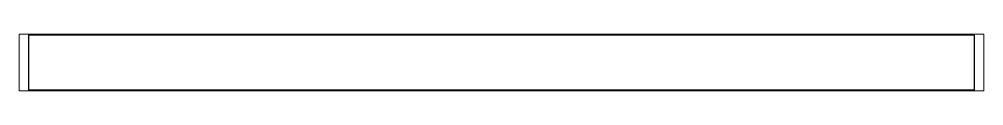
# Paper-space layout 'Layout1' of a CAD drawing. Header units: millimetres. Extents: x 0 to 257, y 90 to 105.
# The model-space entities are those that its viewports show. They can reach past a viewport. Long polylines and large blocks are cut down to what shows.
import ezdxf

# ---------------------------------------------------------------- set-up
doc = ezdxf.new("R2010")
doc.units = ezdxf.units.MM
doc.header["$LTSCALE"] = 25
doc.layers.add('3_Pezzi', color=7, linetype='Continuous')

msp = doc.modelspace()

# ---------------------------------------------------------------- linework, layer by layer
at = {"layer": '3_Pezzi', "color": 3, "linetype": 'Continuous'}
for p, q in [((0, -200), (0, 200)), ((0, 200), (6793, 200)), ((6793, 200), (6793, -200)), ((6793, -200), (0, -200))]:
    msp.add_line(p, q, dxfattribs=at)

psp = doc.layouts.get("Layout1")

# ---------------------------------------------------------------- viewports
at = {"layer": '0'}
psp.add_viewport(center=(128.5, 97.5), size=(257, 15.13316), view_center_point=(3396.5, 0), view_height=407.99819, dxfattribs=at)

doc.saveas('drawing.dxf')
